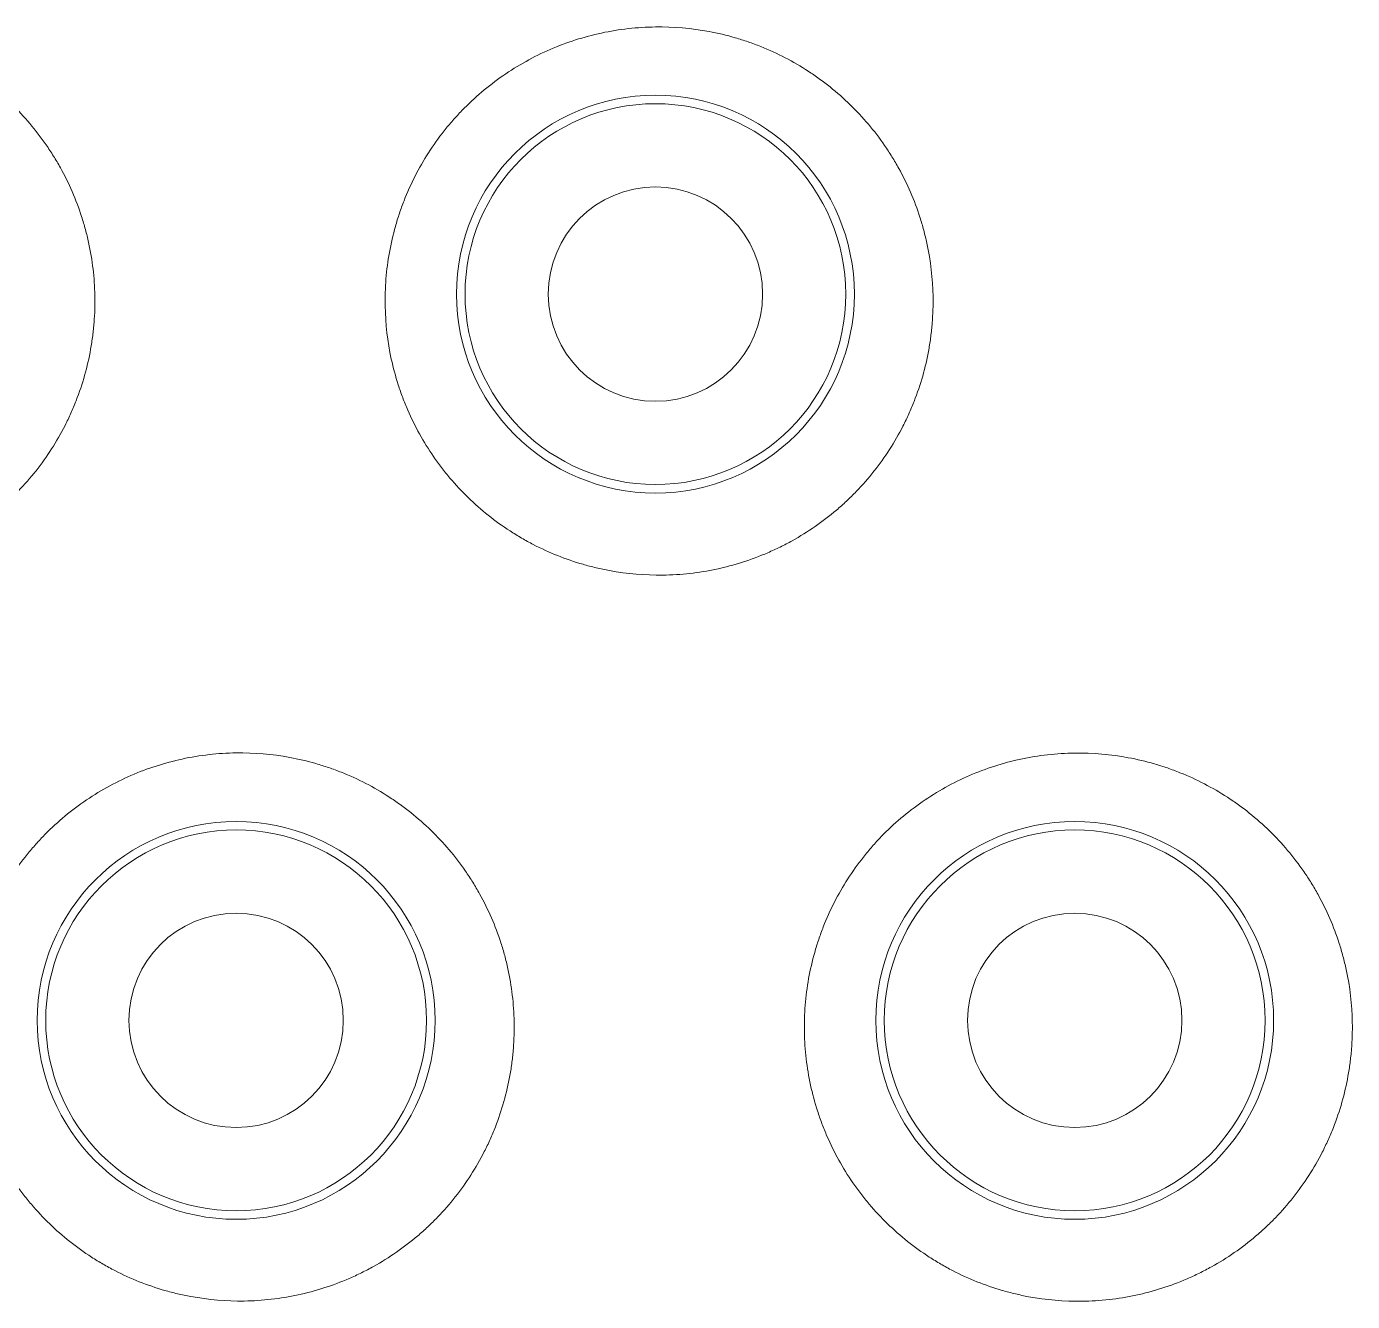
# Model space of a CAD drawing. Header units: inches. Extents: x 3778 to 56227, y -16914 to 35091.
# Drawn here: x 36282.073 to 36286.836, y -5189.045 to -5184.465 of the extents above; entities that cross this region are included whole.
import ezdxf

# ---------------------------------------------------------------- set-up
doc = ezdxf.new("R2010")
doc.units = ezdxf.units.IN
doc.header["$LTSCALE"] = 100
doc.header["$MEASUREMENT"] = 0
doc.layers.add('2-con', color=2, linetype='Continuous')
doc.layers.add('mark-B', color=2, linetype='Continuous', lineweight=20)

# ---------------------------------------------------------------- blocks, each defined once
blk = doc.blocks.new('무풍1way 일반')
at = {"layer": 'mark-B'}
for centre, radius in [((537.7112, -432.6794), 0.7146), ((537.7112, -432.6794), 0.7146), ((537.7112, -432.6794), 0.7146), ((540.7236, -432.6794), 0.7146), ((540.7236, -432.6794), 0.7146), ((540.7236, -432.6794), 0.7146), ((537.7112, -432.6794), 0.684), ((540.7236, -432.6794), 0.684), ((537.7112, -432.6794), 0.385), ((540.7236, -432.6794), 0.385), ((539.2174, -435.2882), 0.7146), ((539.2174, -435.2882), 0.7146), ((539.2174, -435.2882), 0.7146), ((539.2174, -435.2882), 0.684), ((539.2174, -435.2882), 0.385)]:
    blk.add_circle(centre, radius, dxfattribs=at)
for points, knots in [([(537.7112, -433.6395), (537.646, -433.6403), (537.5819, -433.6347), (537.4872, -433.6171), (537.4559, -433.6097), (537.4093, -433.5962), (537.3938, -433.5913), (537.3631, -433.5807), (537.348, -433.5751), (537.2731, -433.5451), (537.2163, -433.5156), (537.149, -433.4719), (537.1357, -433.4628), (537.1095, -433.4439), (537.0966, -433.4341), (537.0587, -433.4038), (537.0346, -433.3826), (536.9659, -433.3156), (536.9246, -433.2668), (536.8789, -433.2004), (536.87, -433.1869), (536.853, -433.1594), (536.8286, -433.1178), (536.7934, -433.0461), (536.7709, -432.9863), (536.7562, -432.9405), (536.7517, -432.9251), (536.7433, -432.8939), (536.7395, -432.8781), (536.7224, -432.7993), (536.7152, -432.7357), (536.7135, -432.6397), (536.7145, -432.6076), (536.7183, -432.5593), (536.7201, -432.5431), (536.7242, -432.5111), (536.7267, -432.4951), (536.741, -432.416), (536.7585, -432.3543), (536.788, -432.2794), (536.7942, -432.2645), (536.8076, -432.2349), (536.8146, -432.2202), (536.8368, -432.1769), (536.8529, -432.149), (536.9051, -432.0678), (536.945, -432.0173), (537.0015, -431.9588), (537.0132, -431.9473), (537.0369, -431.9251), (537.0732, -431.8928), (537.1371, -431.8438), (537.1918, -431.8097), (537.2343, -431.7862), (537.2487, -431.7786), (537.278, -431.7642), (537.2928, -431.7574), (537.3673, -431.7252), (537.4287, -431.7057), (537.5233, -431.6854), (537.5553, -431.6802), (537.6202, -431.6729), (537.6525, -431.6709), (537.7491, -431.6696), (537.8131, -431.6751), (537.8927, -431.6898), (537.9086, -431.6932), (537.9402, -431.7006), (537.9871, -431.713), (538.063, -431.7391), (538.1214, -431.7657), (538.1642, -431.7879), (538.1783, -431.7956), (538.2062, -431.8119), (538.2201, -431.8204), (538.2879, -431.8644), (538.3379, -431.9043), (538.4067, -431.9712), (538.4286, -431.9946), (538.4598, -432.0316), (538.47, -432.0442), (538.4896, -432.0699), (538.4991, -432.0829), (538.5446, -432.1488), (538.5756, -432.2047), (538.6075, -432.2782), (538.6135, -432.2931), (538.6249, -432.3234), (538.6302, -432.3387), (538.645, -432.3847), (538.6533, -432.4157), (538.6736, -432.5094), (538.6811, -432.573), (538.6826, -432.6538), (538.6825, -432.6701), (538.6815, -432.7023), (538.6788, -432.7506), (538.6685, -432.83), (538.6541, -432.8925), (538.6409, -432.939), (538.6361, -432.9545), (538.6258, -432.9852), (538.6202, -433.0005), (538.5906, -433.0759), (538.5613, -433.1331), (538.5092, -433.2143), (538.4904, -433.2406), (538.4601, -433.2789), (538.4497, -433.2915), (538.4283, -433.3159), (538.4174, -433.3278), (538.3613, -433.3858), (538.3123, -433.4275), (538.2323, -433.4829), (538.2045, -433.5002), (538.1478, -433.5317), (538.0898, -433.5602), (538.0295, -433.5829), (537.968, -433.6026), (537.9366, -433.6109), (537.8409, -433.6314), (537.7764, -433.6387), (537.7112, -433.6395)], [0, 0, 0, 0, 0.03125, 0.03125, 0.046875, 0.046875, 0.054688, 0.054688, 0.0625, 0.0625, 0.09375, 0.09375, 0.101563, 0.101563, 0.109375, 0.109375, 0.125, 0.125, 0.15625, 0.15625, 0.164063, 0.164063, 0.171875, 0.1875, 0.203125, 0.203125, 0.210938, 0.210938, 0.21875, 0.21875, 0.25, 0.25, 0.265625, 0.265625, 0.273438, 0.273438, 0.28125, 0.28125, 0.3125, 0.3125, 0.320313, 0.320313, 0.328125, 0.328125, 0.34375, 0.34375, 0.375, 0.375, 0.382813, 0.382813, 0.390625, 0.40625, 0.421875, 0.421875, 0.429688, 0.429688, 0.4375, 0.4375, 0.46875, 0.46875, 0.484375, 0.484375, 0.5, 0.5, 0.53125, 0.53125, 0.539063, 0.539063, 0.546875, 0.5625, 0.578125, 0.578125, 0.585938, 0.585938, 0.59375, 0.59375, 0.625, 0.625, 0.640625, 0.640625, 0.648438, 0.648438, 0.65625, 0.65625, 0.6875, 0.6875, 0.695312, 0.695312, 0.703125, 0.703125, 0.71875, 0.71875, 0.75, 0.75, 0.757812, 0.757812, 0.765625, 0.78125, 0.796875, 0.796875, 0.804687, 0.804687, 0.8125, 0.8125, 0.84375, 0.84375, 0.859375, 0.859375, 0.867187, 0.867187, 0.875, 0.875, 0.90625, 0.90625, 0.921875, 0.921875, 0.9375, 0.953125, 0.953125, 0.96875, 0.96875, 1, 1, 1, 1]), ([(537.7112, -433.6395), (537.646, -433.6403), (537.5819, -433.6347), (537.4872, -433.6171), (537.4559, -433.6097), (537.4093, -433.5962), (537.3938, -433.5913), (537.3631, -433.5807), (537.348, -433.5751), (537.2731, -433.5451), (537.2163, -433.5156), (537.149, -433.4719), (537.1357, -433.4628), (537.1095, -433.4439), (537.0966, -433.4341), (537.0587, -433.4038), (537.0346, -433.3826), (536.9659, -433.3156), (536.9246, -433.2668), (536.8789, -433.2004), (536.87, -433.1869), (536.853, -433.1594), (536.8286, -433.1178), (536.7934, -433.0461), (536.7709, -432.9863), (536.7562, -432.9405), (536.7517, -432.9251), (536.7433, -432.8939), (536.7395, -432.8781), (536.7224, -432.7993), (536.7152, -432.7357), (536.7135, -432.6397), (536.7145, -432.6076), (536.7183, -432.5593), (536.7201, -432.5431), (536.7242, -432.5111), (536.7267, -432.4951), (536.741, -432.416), (536.7585, -432.3543), (536.788, -432.2794), (536.7942, -432.2645), (536.8076, -432.2349), (536.8146, -432.2202), (536.8368, -432.1769), (536.8529, -432.149), (536.9051, -432.0678), (536.945, -432.0173), (537.0015, -431.9588), (537.0132, -431.9473), (537.0369, -431.9251), (537.0732, -431.8928), (537.1371, -431.8438), (537.1918, -431.8097), (537.2343, -431.7862), (537.2487, -431.7786), (537.278, -431.7642), (537.2928, -431.7574), (537.3673, -431.7252), (537.4287, -431.7057), (537.5233, -431.6854), (537.5553, -431.6802), (537.6202, -431.6729), (537.6525, -431.6709), (537.7491, -431.6696), (537.8131, -431.6751), (537.8927, -431.6898), (537.9086, -431.6932), (537.9402, -431.7006), (537.9871, -431.713), (538.063, -431.7391), (538.1214, -431.7657), (538.1642, -431.7879), (538.1783, -431.7956), (538.2062, -431.8119), (538.2201, -431.8204), (538.2879, -431.8644), (538.3379, -431.9043), (538.4067, -431.9712), (538.4286, -431.9946), (538.4598, -432.0316), (538.47, -432.0442), (538.4896, -432.0699), (538.4991, -432.0829), (538.5446, -432.1488), (538.5756, -432.2047), (538.6075, -432.2782), (538.6135, -432.2931), (538.6249, -432.3234), (538.6302, -432.3387), (538.645, -432.3847), (538.6533, -432.4157), (538.6736, -432.5094), (538.6811, -432.573), (538.6826, -432.6538), (538.6825, -432.6701), (538.6815, -432.7023), (538.6788, -432.7506), (538.6685, -432.83), (538.6541, -432.8925), (538.6409, -432.939), (538.6361, -432.9545), (538.6258, -432.9852), (538.6202, -433.0005), (538.5906, -433.0759), (538.5613, -433.1331), (538.5092, -433.2143), (538.4904, -433.2406), (538.4601, -433.2789), (538.4497, -433.2915), (538.4283, -433.3159), (538.4174, -433.3278), (538.3613, -433.3858), (538.3123, -433.4275), (538.2323, -433.4829), (538.2045, -433.5002), (538.1478, -433.5317), (538.0898, -433.5602), (538.0295, -433.5829), (537.968, -433.6026), (537.9366, -433.6109), (537.8409, -433.6314), (537.7764, -433.6387), (537.7112, -433.6395)], [0, 0, 0, 0, 0.03125, 0.03125, 0.046875, 0.046875, 0.054688, 0.054688, 0.0625, 0.0625, 0.09375, 0.09375, 0.101563, 0.101563, 0.109375, 0.109375, 0.125, 0.125, 0.15625, 0.15625, 0.164063, 0.164063, 0.171875, 0.1875, 0.203125, 0.203125, 0.210938, 0.210938, 0.21875, 0.21875, 0.25, 0.25, 0.265625, 0.265625, 0.273438, 0.273438, 0.28125, 0.28125, 0.3125, 0.3125, 0.320313, 0.320313, 0.328125, 0.328125, 0.34375, 0.34375, 0.375, 0.375, 0.382813, 0.382813, 0.390625, 0.40625, 0.421875, 0.421875, 0.429688, 0.429688, 0.4375, 0.4375, 0.46875, 0.46875, 0.484375, 0.484375, 0.5, 0.5, 0.53125, 0.53125, 0.539063, 0.539063, 0.546875, 0.5625, 0.578125, 0.578125, 0.585938, 0.585938, 0.59375, 0.59375, 0.625, 0.625, 0.640625, 0.640625, 0.648438, 0.648438, 0.65625, 0.65625, 0.6875, 0.6875, 0.695312, 0.695312, 0.703125, 0.703125, 0.71875, 0.71875, 0.75, 0.75, 0.757812, 0.757812, 0.765625, 0.78125, 0.796875, 0.796875, 0.804687, 0.804687, 0.8125, 0.8125, 0.84375, 0.84375, 0.859375, 0.859375, 0.867187, 0.867187, 0.875, 0.875, 0.90625, 0.90625, 0.921875, 0.921875, 0.9375, 0.953125, 0.953125, 0.96875, 0.96875, 1, 1, 1, 1]), ([(540.7236, -433.6402), (540.6584, -433.6411), (540.5943, -433.6356), (540.4996, -433.6182), (540.4683, -433.6108), (540.4218, -433.5974), (540.4063, -433.5925), (540.3756, -433.582), (540.3604, -433.5764), (540.2856, -433.5466), (540.2287, -433.5172), (540.1614, -433.4736), (540.1481, -433.4645), (540.1219, -433.4457), (540.109, -433.4359), (540.071, -433.4057), (540.0469, -433.3845), (539.978, -433.3176), (539.9367, -433.2689), (539.8908, -433.2027), (539.8819, -433.1891), (539.8649, -433.1617), (539.8404, -433.1201), (539.8051, -433.0485), (539.7824, -432.9887), (539.7677, -432.943), (539.7631, -432.9275), (539.7547, -432.8964), (539.7508, -432.8807), (539.7336, -432.8018), (539.7262, -432.7382), (539.7244, -432.6422), (539.7253, -432.6101), (539.7291, -432.5617), (539.7308, -432.5455), (539.7349, -432.5134), (539.7374, -432.4975), (539.7516, -432.4183), (539.769, -432.3566), (539.7983, -432.2815), (539.8046, -432.2666), (539.8178, -432.237), (539.8249, -432.2223), (539.847, -432.1789), (539.8631, -432.151), (539.9152, -432.0697), (539.955, -432.0191), (540.0115, -431.9605), (540.0231, -431.949), (540.0468, -431.9268), (540.0831, -431.8944), (540.1469, -431.8453), (540.2016, -431.8112), (540.2441, -431.7875), (540.2585, -431.78), (540.2877, -431.7655), (540.3025, -431.7587), (540.377, -431.7264), (540.4383, -431.7068), (540.5329, -431.6864), (540.5649, -431.6812), (540.6297, -431.6738), (540.662, -431.6717), (540.7586, -431.6703), (540.8226, -431.6757), (540.9022, -431.6903), (540.9181, -431.6936), (540.9497, -431.701), (540.9966, -431.7133), (541.0725, -431.7393), (541.1308, -431.7658), (541.1737, -431.7878), (541.1878, -431.7956), (541.2157, -431.8117), (541.2296, -431.8202), (541.2974, -431.8641), (541.3475, -431.904), (541.4164, -431.9707), (541.4383, -431.9941), (541.4696, -432.031), (541.4798, -432.0436), (541.4995, -432.0692), (541.5089, -432.0821), (541.5546, -432.148), (541.5857, -432.2038), (541.6177, -432.2773), (541.6238, -432.2922), (541.6352, -432.3224), (541.6406, -432.3377), (541.6555, -432.3837), (541.6639, -432.4147), (541.6843, -432.5084), (541.6919, -432.572), (541.6935, -432.6528), (541.6935, -432.6691), (541.6925, -432.7014), (541.6899, -432.7496), (541.6797, -432.8291), (541.6654, -432.8917), (541.6523, -432.9382), (541.6476, -432.9537), (541.6373, -432.9845), (541.6317, -432.9998), (541.6022, -433.0752), (541.573, -433.1325), (541.521, -433.2139), (541.5022, -433.2402), (541.472, -433.2786), (541.4616, -433.2911), (541.4402, -433.3156), (541.4293, -433.3275), (541.3733, -433.3857), (541.3243, -433.4274), (541.2444, -433.4829), (541.2166, -433.5003), (541.1599, -433.5319), (541.102, -433.5604), (541.0417, -433.5832), (540.9803, -433.6029), (540.9489, -433.6113), (540.8533, -433.632), (540.7888, -433.6393), (540.7236, -433.6402)], [0, 0, 0, 0, 0.03125, 0.03125, 0.046875, 0.046875, 0.054688, 0.054688, 0.0625, 0.0625, 0.09375, 0.09375, 0.101563, 0.101563, 0.109375, 0.109375, 0.125, 0.125, 0.15625, 0.15625, 0.164063, 0.164063, 0.171875, 0.1875, 0.203125, 0.203125, 0.210938, 0.210938, 0.21875, 0.21875, 0.25, 0.25, 0.265625, 0.265625, 0.273438, 0.273438, 0.28125, 0.28125, 0.3125, 0.3125, 0.320313, 0.320313, 0.328125, 0.328125, 0.34375, 0.34375, 0.375, 0.375, 0.382813, 0.382813, 0.390625, 0.40625, 0.421875, 0.421875, 0.429688, 0.429688, 0.4375, 0.4375, 0.46875, 0.46875, 0.484375, 0.484375, 0.5, 0.5, 0.53125, 0.53125, 0.539063, 0.539063, 0.546875, 0.5625, 0.578125, 0.578125, 0.585938, 0.585938, 0.59375, 0.59375, 0.625, 0.625, 0.640625, 0.640625, 0.648438, 0.648438, 0.65625, 0.65625, 0.6875, 0.6875, 0.695313, 0.695313, 0.703125, 0.703125, 0.71875, 0.71875, 0.75, 0.75, 0.757813, 0.757813, 0.765625, 0.78125, 0.796875, 0.796875, 0.804688, 0.804688, 0.8125, 0.8125, 0.84375, 0.84375, 0.859375, 0.859375, 0.867188, 0.867188, 0.875, 0.875, 0.90625, 0.90625, 0.921875, 0.921875, 0.9375, 0.953125, 0.953125, 0.96875, 0.96875, 1, 1, 1, 1]), ([(540.7236, -433.6402), (540.6584, -433.6411), (540.5943, -433.6356), (540.4996, -433.6182), (540.4683, -433.6108), (540.4218, -433.5974), (540.4063, -433.5925), (540.3756, -433.582), (540.3604, -433.5764), (540.2856, -433.5466), (540.2287, -433.5172), (540.1614, -433.4736), (540.1481, -433.4645), (540.1219, -433.4457), (540.109, -433.4359), (540.071, -433.4057), (540.0469, -433.3845), (539.978, -433.3176), (539.9367, -433.2689), (539.8908, -433.2027), (539.8819, -433.1891), (539.8649, -433.1617), (539.8404, -433.1201), (539.8051, -433.0485), (539.7824, -432.9887), (539.7677, -432.943), (539.7631, -432.9275), (539.7547, -432.8964), (539.7508, -432.8807), (539.7336, -432.8018), (539.7262, -432.7382), (539.7244, -432.6422), (539.7253, -432.6101), (539.7291, -432.5617), (539.7308, -432.5455), (539.7349, -432.5134), (539.7374, -432.4975), (539.7516, -432.4183), (539.769, -432.3566), (539.7983, -432.2815), (539.8046, -432.2666), (539.8178, -432.237), (539.8249, -432.2223), (539.847, -432.1789), (539.8631, -432.151), (539.9152, -432.0697), (539.955, -432.0191), (540.0115, -431.9605), (540.0231, -431.949), (540.0468, -431.9268), (540.0831, -431.8944), (540.1469, -431.8453), (540.2016, -431.8112), (540.2441, -431.7875), (540.2585, -431.78), (540.2877, -431.7655), (540.3025, -431.7587), (540.377, -431.7264), (540.4383, -431.7068), (540.5329, -431.6864), (540.5649, -431.6812), (540.6297, -431.6738), (540.662, -431.6717), (540.7586, -431.6703), (540.8226, -431.6757), (540.9022, -431.6903), (540.9181, -431.6936), (540.9497, -431.701), (540.9966, -431.7133), (541.0725, -431.7393), (541.1308, -431.7658), (541.1737, -431.7878), (541.1878, -431.7956), (541.2157, -431.8117), (541.2296, -431.8202), (541.2974, -431.8641), (541.3475, -431.904), (541.4164, -431.9707), (541.4383, -431.9941), (541.4696, -432.031), (541.4798, -432.0436), (541.4995, -432.0692), (541.5089, -432.0821), (541.5546, -432.148), (541.5857, -432.2038), (541.6177, -432.2773), (541.6238, -432.2922), (541.6352, -432.3224), (541.6406, -432.3377), (541.6555, -432.3837), (541.6639, -432.4147), (541.6843, -432.5084), (541.6919, -432.572), (541.6935, -432.6528), (541.6935, -432.6691), (541.6925, -432.7014), (541.6899, -432.7496), (541.6797, -432.8291), (541.6654, -432.8917), (541.6523, -432.9382), (541.6476, -432.9537), (541.6373, -432.9845), (541.6317, -432.9998), (541.6022, -433.0752), (541.573, -433.1325), (541.521, -433.2139), (541.5022, -433.2402), (541.472, -433.2786), (541.4616, -433.2911), (541.4402, -433.3156), (541.4293, -433.3275), (541.3733, -433.3857), (541.3243, -433.4274), (541.2444, -433.4829), (541.2166, -433.5003), (541.1599, -433.5319), (541.102, -433.5604), (541.0417, -433.5832), (540.9803, -433.6029), (540.9489, -433.6113), (540.8533, -433.632), (540.7888, -433.6393), (540.7236, -433.6402)], [0, 0, 0, 0, 0.03125, 0.03125, 0.046875, 0.046875, 0.054688, 0.054688, 0.0625, 0.0625, 0.09375, 0.09375, 0.101563, 0.101563, 0.109375, 0.109375, 0.125, 0.125, 0.15625, 0.15625, 0.164063, 0.164063, 0.171875, 0.1875, 0.203125, 0.203125, 0.210938, 0.210938, 0.21875, 0.21875, 0.25, 0.25, 0.265625, 0.265625, 0.273438, 0.273438, 0.28125, 0.28125, 0.3125, 0.3125, 0.320313, 0.320313, 0.328125, 0.328125, 0.34375, 0.34375, 0.375, 0.375, 0.382813, 0.382813, 0.390625, 0.40625, 0.421875, 0.421875, 0.429688, 0.429688, 0.4375, 0.4375, 0.46875, 0.46875, 0.484375, 0.484375, 0.5, 0.5, 0.53125, 0.53125, 0.539063, 0.539063, 0.546875, 0.5625, 0.578125, 0.578125, 0.585938, 0.585938, 0.59375, 0.59375, 0.625, 0.625, 0.640625, 0.640625, 0.648438, 0.648438, 0.65625, 0.65625, 0.6875, 0.6875, 0.695313, 0.695313, 0.703125, 0.703125, 0.71875, 0.71875, 0.75, 0.75, 0.757813, 0.757813, 0.765625, 0.78125, 0.796875, 0.796875, 0.804688, 0.804688, 0.8125, 0.8125, 0.84375, 0.84375, 0.859375, 0.859375, 0.867188, 0.867188, 0.875, 0.875, 0.90625, 0.90625, 0.921875, 0.921875, 0.9375, 0.953125, 0.953125, 0.96875, 0.96875, 1, 1, 1, 1]), ([(539.2174, -436.2479), (539.1522, -436.2487), (539.088, -436.2431), (538.9934, -436.2255), (538.962, -436.2181), (538.9155, -436.2046), (538.9, -436.1997), (538.8693, -436.1891), (538.8541, -436.1835), (538.7793, -436.1535), (538.7224, -436.124), (538.6551, -436.0803), (538.6419, -436.0712), (538.6157, -436.0523), (538.6028, -436.0425), (538.5649, -436.0122), (538.5408, -435.9909), (538.472, -435.924), (538.4308, -435.8752), (538.385, -435.8088), (538.3762, -435.7953), (538.3592, -435.7678), (538.3348, -435.7262), (538.2996, -435.6545), (538.2771, -435.5947), (538.2623, -435.5489), (538.2578, -435.5335), (538.2495, -435.5024), (538.2456, -435.4866), (538.2286, -435.4077), (538.2213, -435.3442), (538.2196, -435.2482), (538.2206, -435.2161), (538.2245, -435.1678), (538.2262, -435.1516), (538.2303, -435.1195), (538.2328, -435.1036), (538.2471, -435.0245), (538.2646, -434.9628), (538.294, -434.8879), (538.3003, -434.873), (538.3136, -434.8434), (538.3207, -434.8287), (538.3429, -434.7854), (538.359, -434.7574), (538.4111, -434.6763), (538.451, -434.6258), (538.5075, -434.5673), (538.5192, -434.5558), (538.5429, -434.5336), (538.5792, -434.5012), (538.6431, -434.4522), (538.6979, -434.4181), (538.7403, -434.3945), (538.7547, -434.387), (538.784, -434.3726), (538.7988, -434.3658), (538.8734, -434.3336), (538.9347, -434.314), (539.0294, -434.2938), (539.0614, -434.2885), (539.1262, -434.2812), (539.1585, -434.2792), (539.2552, -434.278), (539.3192, -434.2834), (539.3988, -434.2981), (539.4147, -434.3015), (539.4463, -434.309), (539.4933, -434.3213), (539.5692, -434.3474), (539.6275, -434.374), (539.6703, -434.3962), (539.6844, -434.4039), (539.7123, -434.4202), (539.7262, -434.4287), (539.794, -434.4727), (539.844, -434.5127), (539.9128, -434.5795), (539.9347, -434.603), (539.966, -434.6399), (539.9761, -434.6526), (539.9957, -434.6782), (540.0052, -434.6912), (540.0507, -434.7571), (540.0817, -434.8129), (540.1136, -434.8865), (540.1196, -434.9014), (540.131, -434.9316), (540.1363, -434.9469), (540.1511, -434.993), (540.1595, -435.0239), (540.1798, -435.1176), (540.1872, -435.1812), (540.1887, -435.262), (540.1886, -435.2783), (540.1876, -435.3106), (540.1849, -435.3588), (540.1746, -435.4382), (540.1602, -435.5007), (540.1471, -435.5472), (540.1423, -435.5627), (540.132, -435.5934), (540.1264, -435.6087), (540.0968, -435.6841), (540.0675, -435.7413), (540.0154, -435.8225), (539.9967, -435.8489), (539.9664, -435.8872), (539.9559, -435.8997), (539.9346, -435.9241), (539.9236, -435.9361), (539.8676, -435.9941), (539.8185, -436.0358), (539.7386, -436.0912), (539.7107, -436.1085), (539.654, -436.14), (539.5961, -436.1686), (539.5358, -436.1912), (539.4743, -436.2109), (539.4429, -436.2193), (539.3471, -436.2398), (539.2826, -436.247), (539.2174, -436.2479)], [0, 0, 0, 0, 0.03125, 0.03125, 0.046875, 0.046875, 0.054687, 0.054687, 0.0625, 0.0625, 0.09375, 0.09375, 0.101562, 0.101562, 0.109375, 0.109375, 0.125, 0.125, 0.15625, 0.15625, 0.164062, 0.164062, 0.171875, 0.1875, 0.203125, 0.203125, 0.210937, 0.210937, 0.21875, 0.21875, 0.25, 0.25, 0.265625, 0.265625, 0.273437, 0.273437, 0.28125, 0.28125, 0.3125, 0.3125, 0.320312, 0.320312, 0.328125, 0.328125, 0.34375, 0.34375, 0.375, 0.375, 0.382812, 0.382812, 0.390625, 0.40625, 0.421875, 0.421875, 0.429687, 0.429687, 0.4375, 0.4375, 0.46875, 0.46875, 0.484375, 0.484375, 0.5, 0.5, 0.53125, 0.53125, 0.539062, 0.539062, 0.546875, 0.5625, 0.578125, 0.578125, 0.585937, 0.585937, 0.59375, 0.59375, 0.625, 0.625, 0.640625, 0.640625, 0.648437, 0.648437, 0.65625, 0.65625, 0.6875, 0.6875, 0.695312, 0.695312, 0.703125, 0.703125, 0.71875, 0.71875, 0.75, 0.75, 0.757812, 0.757812, 0.765625, 0.78125, 0.796875, 0.796875, 0.804687, 0.804687, 0.8125, 0.8125, 0.84375, 0.84375, 0.859375, 0.859375, 0.867187, 0.867187, 0.875, 0.875, 0.90625, 0.90625, 0.921875, 0.921875, 0.9375, 0.953125, 0.953125, 0.96875, 0.96875, 1, 1, 1, 1]), ([(539.2174, -436.2479), (539.1522, -436.2487), (539.088, -436.2431), (538.9934, -436.2255), (538.962, -436.2181), (538.9155, -436.2046), (538.9, -436.1997), (538.8693, -436.1891), (538.8541, -436.1835), (538.7793, -436.1535), (538.7224, -436.124), (538.6551, -436.0803), (538.6419, -436.0712), (538.6157, -436.0523), (538.6028, -436.0425), (538.5649, -436.0122), (538.5408, -435.9909), (538.472, -435.924), (538.4308, -435.8752), (538.385, -435.8088), (538.3762, -435.7953), (538.3592, -435.7678), (538.3348, -435.7262), (538.2996, -435.6545), (538.2771, -435.5947), (538.2623, -435.5489), (538.2578, -435.5335), (538.2495, -435.5024), (538.2456, -435.4866), (538.2286, -435.4077), (538.2213, -435.3442), (538.2196, -435.2482), (538.2206, -435.2161), (538.2245, -435.1678), (538.2262, -435.1516), (538.2303, -435.1195), (538.2328, -435.1036), (538.2471, -435.0245), (538.2646, -434.9628), (538.294, -434.8879), (538.3003, -434.873), (538.3136, -434.8434), (538.3207, -434.8287), (538.3429, -434.7854), (538.359, -434.7574), (538.4111, -434.6763), (538.451, -434.6258), (538.5075, -434.5673), (538.5192, -434.5558), (538.5429, -434.5336), (538.5792, -434.5012), (538.6431, -434.4522), (538.6979, -434.4181), (538.7403, -434.3945), (538.7547, -434.387), (538.784, -434.3726), (538.7988, -434.3658), (538.8734, -434.3336), (538.9347, -434.314), (539.0294, -434.2938), (539.0614, -434.2885), (539.1262, -434.2812), (539.1585, -434.2792), (539.2552, -434.278), (539.3192, -434.2834), (539.3988, -434.2981), (539.4147, -434.3015), (539.4463, -434.309), (539.4933, -434.3213), (539.5692, -434.3474), (539.6275, -434.374), (539.6703, -434.3962), (539.6844, -434.4039), (539.7123, -434.4202), (539.7262, -434.4287), (539.794, -434.4727), (539.844, -434.5127), (539.9128, -434.5795), (539.9347, -434.603), (539.966, -434.6399), (539.9761, -434.6526), (539.9957, -434.6782), (540.0052, -434.6912), (540.0507, -434.7571), (540.0817, -434.8129), (540.1136, -434.8865), (540.1196, -434.9014), (540.131, -434.9316), (540.1363, -434.9469), (540.1511, -434.993), (540.1595, -435.0239), (540.1798, -435.1176), (540.1872, -435.1812), (540.1887, -435.262), (540.1886, -435.2783), (540.1876, -435.3106), (540.1849, -435.3588), (540.1746, -435.4382), (540.1602, -435.5007), (540.1471, -435.5472), (540.1423, -435.5627), (540.132, -435.5934), (540.1264, -435.6087), (540.0968, -435.6841), (540.0675, -435.7413), (540.0154, -435.8225), (539.9967, -435.8489), (539.9664, -435.8872), (539.9559, -435.8997), (539.9346, -435.9241), (539.9236, -435.9361), (539.8676, -435.9941), (539.8185, -436.0358), (539.7386, -436.0912), (539.7107, -436.1085), (539.654, -436.14), (539.5961, -436.1686), (539.5358, -436.1912), (539.4743, -436.2109), (539.4429, -436.2193), (539.3471, -436.2398), (539.2826, -436.247), (539.2174, -436.2479)], [0, 0, 0, 0, 0.03125, 0.03125, 0.046875, 0.046875, 0.054687, 0.054687, 0.0625, 0.0625, 0.09375, 0.09375, 0.101562, 0.101562, 0.109375, 0.109375, 0.125, 0.125, 0.15625, 0.15625, 0.164062, 0.164062, 0.171875, 0.1875, 0.203125, 0.203125, 0.210937, 0.210937, 0.21875, 0.21875, 0.25, 0.25, 0.265625, 0.265625, 0.273437, 0.273437, 0.28125, 0.28125, 0.3125, 0.3125, 0.320312, 0.320312, 0.328125, 0.328125, 0.34375, 0.34375, 0.375, 0.375, 0.382812, 0.382812, 0.390625, 0.40625, 0.421875, 0.421875, 0.429687, 0.429687, 0.4375, 0.4375, 0.46875, 0.46875, 0.484375, 0.484375, 0.5, 0.5, 0.53125, 0.53125, 0.539062, 0.539062, 0.546875, 0.5625, 0.578125, 0.578125, 0.585937, 0.585937, 0.59375, 0.59375, 0.625, 0.625, 0.640625, 0.640625, 0.648437, 0.648437, 0.65625, 0.65625, 0.6875, 0.6875, 0.695312, 0.695312, 0.703125, 0.703125, 0.71875, 0.71875, 0.75, 0.75, 0.757812, 0.757812, 0.765625, 0.78125, 0.796875, 0.796875, 0.804687, 0.804687, 0.8125, 0.8125, 0.84375, 0.84375, 0.859375, 0.859375, 0.867187, 0.867187, 0.875, 0.875, 0.90625, 0.90625, 0.921875, 0.921875, 0.9375, 0.953125, 0.953125, 0.96875, 0.96875, 1, 1, 1, 1]), ([(542.2298, -436.2486), (542.1646, -436.2495), (542.1005, -436.244), (542.0058, -436.2266), (541.9745, -436.2192), (541.9279, -436.2058), (541.9125, -436.2009), (541.8817, -436.1904), (541.8666, -436.1848), (541.7917, -436.155), (541.7349, -436.1256), (541.6675, -436.082), (541.6542, -436.073), (541.628, -436.0541), (541.6151, -436.0443), (541.5772, -436.0141), (541.5531, -435.9929), (541.4842, -435.9261), (541.4428, -435.8774), (541.397, -435.8111), (541.3881, -435.7976), (541.371, -435.7702), (541.3466, -435.7286), (541.3112, -435.6569), (541.2886, -435.5972), (541.2738, -435.5514), (541.2692, -435.536), (541.2608, -435.5049), (541.257, -435.4892), (541.2398, -435.4103), (541.2323, -435.3467), (541.2305, -435.2507), (541.2314, -435.2186), (541.2352, -435.1703), (541.2369, -435.1541), (541.241, -435.122), (541.2435, -435.106), (541.2576, -435.0268), (541.275, -434.9651), (541.3043, -434.8901), (541.3106, -434.8752), (541.3239, -434.8456), (541.3309, -434.8308), (541.353, -434.7875), (541.3691, -434.7595), (541.4212, -434.6782), (541.461, -434.6276), (541.5175, -434.569), (541.5291, -434.5575), (541.5528, -434.5353), (541.589, -434.5029), (541.6529, -434.4537), (541.7076, -434.4196), (541.7501, -434.3959), (541.7645, -434.3884), (541.7937, -434.374), (541.8085, -434.3671), (541.883, -434.3348), (541.9444, -434.3152), (542.0389, -434.2948), (542.0709, -434.2895), (542.1357, -434.2821), (542.168, -434.2801), (542.2646, -434.2787), (542.3287, -434.284), (542.4082, -434.2986), (542.4241, -434.3019), (542.4557, -434.3094), (542.5027, -434.3216), (542.5786, -434.3476), (542.6369, -434.3741), (542.6797, -434.3962), (542.6939, -434.4039), (542.7218, -434.4201), (542.7357, -434.4286), (542.8035, -434.4724), (542.8536, -434.5123), (542.9225, -434.579), (542.9444, -434.6024), (542.9757, -434.6393), (542.9859, -434.6519), (543.0056, -434.6775), (543.015, -434.6904), (543.0607, -434.7563), (543.0917, -434.8121), (543.1238, -434.8856), (543.1299, -434.9005), (543.1413, -434.9306), (543.1467, -434.9459), (543.1616, -434.992), (543.17, -435.0229), (543.1905, -435.1166), (543.198, -435.1802), (543.1997, -435.261), (543.1996, -435.2773), (543.1987, -435.3096), (543.1961, -435.3579), (543.1859, -435.4373), (543.1716, -435.4999), (543.1585, -435.5465), (543.1538, -435.5619), (543.1435, -435.5927), (543.1379, -435.608), (543.1084, -435.6835), (543.0792, -435.7407), (543.0272, -435.8221), (543.0085, -435.8485), (542.9782, -435.8868), (542.9678, -435.8994), (542.9465, -435.9239), (542.9355, -435.9358), (542.8795, -435.9939), (542.8305, -436.0357), (542.7507, -436.0912), (542.7228, -436.1086), (542.6661, -436.1402), (542.6082, -436.1688), (542.548, -436.1915), (542.4865, -436.2113), (542.4551, -436.2197), (542.3595, -436.2404), (542.295, -436.2477), (542.2298, -436.2486)], [0, 0, 0, 0, 0.03125, 0.03125, 0.046875, 0.046875, 0.054688, 0.054688, 0.0625, 0.0625, 0.09375, 0.09375, 0.101563, 0.101563, 0.109375, 0.109375, 0.125, 0.125, 0.15625, 0.15625, 0.164063, 0.164063, 0.171875, 0.1875, 0.203125, 0.203125, 0.210938, 0.210938, 0.21875, 0.21875, 0.25, 0.25, 0.265625, 0.265625, 0.273438, 0.273438, 0.28125, 0.28125, 0.3125, 0.3125, 0.320313, 0.320313, 0.328125, 0.328125, 0.34375, 0.34375, 0.375, 0.375, 0.382813, 0.382813, 0.390625, 0.40625, 0.421875, 0.421875, 0.429688, 0.429688, 0.4375, 0.4375, 0.46875, 0.46875, 0.484375, 0.484375, 0.5, 0.5, 0.53125, 0.53125, 0.539063, 0.539063, 0.546875, 0.5625, 0.578125, 0.578125, 0.585938, 0.585938, 0.59375, 0.59375, 0.625, 0.625, 0.640625, 0.640625, 0.648438, 0.648438, 0.65625, 0.65625, 0.6875, 0.6875, 0.695313, 0.695313, 0.703125, 0.703125, 0.71875, 0.71875, 0.75, 0.75, 0.757813, 0.757813, 0.765625, 0.78125, 0.796875, 0.796875, 0.804688, 0.804688, 0.8125, 0.8125, 0.84375, 0.84375, 0.859375, 0.859375, 0.867188, 0.867188, 0.875, 0.875, 0.90625, 0.90625, 0.921875, 0.921875, 0.9375, 0.953125, 0.953125, 0.96875, 0.96875, 1, 1, 1, 1]), ([(542.2298, -436.2486), (542.1646, -436.2495), (542.1005, -436.244), (542.0058, -436.2266), (541.9745, -436.2192), (541.9279, -436.2058), (541.9125, -436.2009), (541.8817, -436.1904), (541.8666, -436.1848), (541.7917, -436.155), (541.7349, -436.1256), (541.6675, -436.082), (541.6542, -436.073), (541.628, -436.0541), (541.6151, -436.0443), (541.5772, -436.0141), (541.5531, -435.9929), (541.4842, -435.9261), (541.4428, -435.8774), (541.397, -435.8111), (541.3881, -435.7976), (541.371, -435.7702), (541.3466, -435.7286), (541.3112, -435.6569), (541.2886, -435.5972), (541.2738, -435.5514), (541.2692, -435.536), (541.2608, -435.5049), (541.257, -435.4892), (541.2398, -435.4103), (541.2323, -435.3467), (541.2305, -435.2507), (541.2314, -435.2186), (541.2352, -435.1703), (541.2369, -435.1541), (541.241, -435.122), (541.2435, -435.106), (541.2576, -435.0268), (541.275, -434.9651), (541.3043, -434.8901), (541.3106, -434.8752), (541.3239, -434.8456), (541.3309, -434.8308), (541.353, -434.7875), (541.3691, -434.7595), (541.4212, -434.6782), (541.461, -434.6276), (541.5175, -434.569), (541.5291, -434.5575), (541.5528, -434.5353), (541.589, -434.5029), (541.6529, -434.4537), (541.7076, -434.4196), (541.7501, -434.3959), (541.7645, -434.3884), (541.7937, -434.374), (541.8085, -434.3671), (541.883, -434.3348), (541.9444, -434.3152), (542.0389, -434.2948), (542.0709, -434.2895), (542.1357, -434.2821), (542.168, -434.2801), (542.2646, -434.2787), (542.3287, -434.284), (542.4082, -434.2986), (542.4241, -434.3019), (542.4557, -434.3094), (542.5027, -434.3216), (542.5786, -434.3476), (542.6369, -434.3741), (542.6797, -434.3962), (542.6939, -434.4039), (542.7218, -434.4201), (542.7357, -434.4286), (542.8035, -434.4724), (542.8536, -434.5123), (542.9225, -434.579), (542.9444, -434.6024), (542.9757, -434.6393), (542.9859, -434.6519), (543.0056, -434.6775), (543.015, -434.6904), (543.0607, -434.7563), (543.0917, -434.8121), (543.1238, -434.8856), (543.1299, -434.9005), (543.1413, -434.9306), (543.1467, -434.9459), (543.1616, -434.992), (543.17, -435.0229), (543.1905, -435.1166), (543.198, -435.1802), (543.1997, -435.261), (543.1996, -435.2773), (543.1987, -435.3096), (543.1961, -435.3579), (543.1859, -435.4373), (543.1716, -435.4999), (543.1585, -435.5465), (543.1538, -435.5619), (543.1435, -435.5927), (543.1379, -435.608), (543.1084, -435.6835), (543.0792, -435.7407), (543.0272, -435.8221), (543.0085, -435.8485), (542.9782, -435.8868), (542.9678, -435.8994), (542.9465, -435.9239), (542.9355, -435.9358), (542.8795, -435.9939), (542.8305, -436.0357), (542.7507, -436.0912), (542.7228, -436.1086), (542.6661, -436.1402), (542.6082, -436.1688), (542.548, -436.1915), (542.4865, -436.2113), (542.4551, -436.2197), (542.3595, -436.2404), (542.295, -436.2477), (542.2298, -436.2486)], [0, 0, 0, 0, 0.03125, 0.03125, 0.046875, 0.046875, 0.054688, 0.054688, 0.0625, 0.0625, 0.09375, 0.09375, 0.101563, 0.101563, 0.109375, 0.109375, 0.125, 0.125, 0.15625, 0.15625, 0.164063, 0.164063, 0.171875, 0.1875, 0.203125, 0.203125, 0.210938, 0.210938, 0.21875, 0.21875, 0.25, 0.25, 0.265625, 0.265625, 0.273438, 0.273438, 0.28125, 0.28125, 0.3125, 0.3125, 0.320313, 0.320313, 0.328125, 0.328125, 0.34375, 0.34375, 0.375, 0.375, 0.382813, 0.382813, 0.390625, 0.40625, 0.421875, 0.421875, 0.429688, 0.429688, 0.4375, 0.4375, 0.46875, 0.46875, 0.484375, 0.484375, 0.5, 0.5, 0.53125, 0.53125, 0.539063, 0.539063, 0.546875, 0.5625, 0.578125, 0.578125, 0.585938, 0.585938, 0.59375, 0.59375, 0.625, 0.625, 0.640625, 0.640625, 0.648438, 0.648438, 0.65625, 0.65625, 0.6875, 0.6875, 0.695313, 0.695313, 0.703125, 0.703125, 0.71875, 0.71875, 0.75, 0.75, 0.757813, 0.757813, 0.765625, 0.78125, 0.796875, 0.796875, 0.804688, 0.804688, 0.8125, 0.8125, 0.84375, 0.84375, 0.859375, 0.859375, 0.867188, 0.867188, 0.875, 0.875, 0.90625, 0.90625, 0.921875, 0.921875, 0.9375, 0.953125, 0.953125, 0.96875, 0.96875, 1, 1, 1, 1])]:
    blk.add_open_spline(points, degree=3, knots=knots, dxfattribs=at)
blk = doc.blocks.new('dpdjzjs')
at = {"layer": 'mark-B', "rotation": 180}
blk.add_blockref('무풍1way 일반', (172794.4147, 96209.7275), dxfattribs=at)

msp = doc.modelspace()

# ---------------------------------------------------------------- block references
at = {"layer": '2-con'}
msp.add_blockref('dpdjzjs', (-135970.8648, -101830.4424), dxfattribs=at)

doc.saveas('drawing.dxf')
